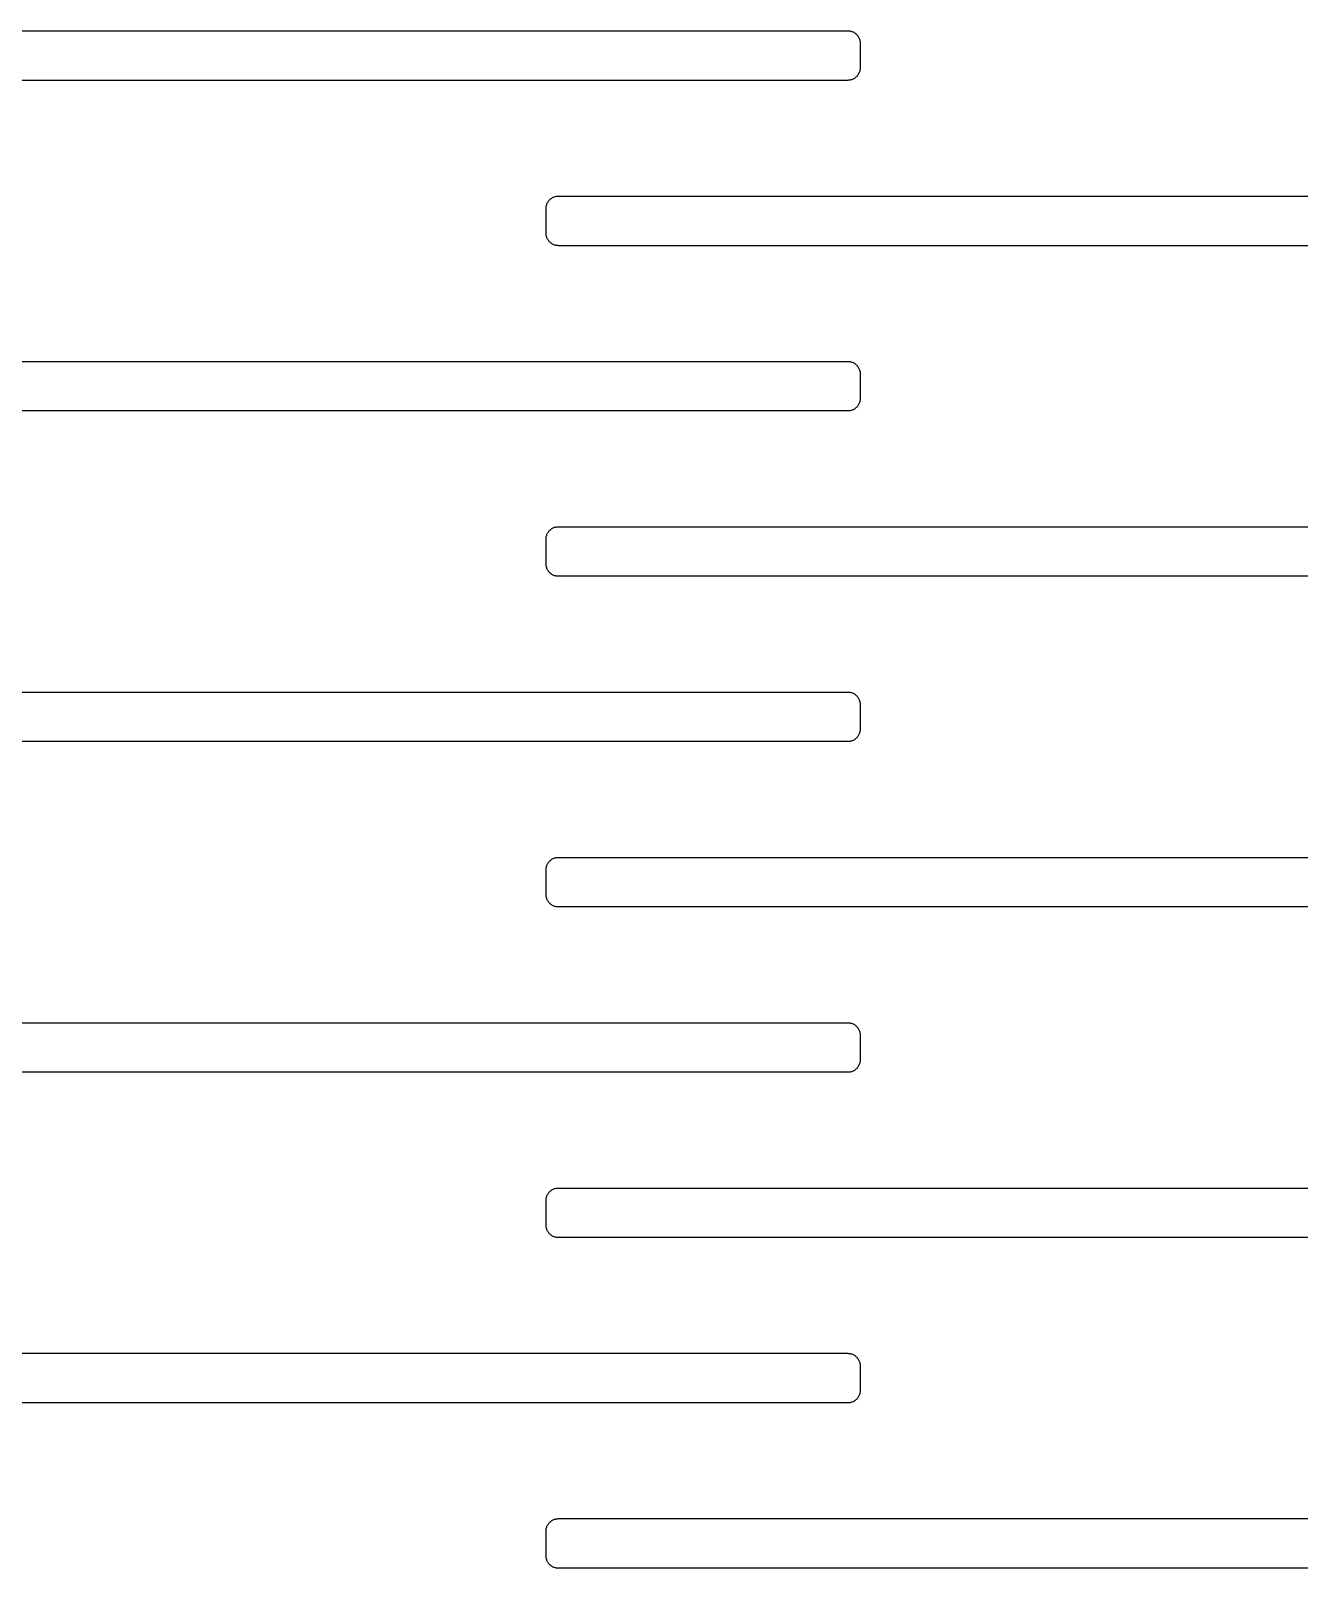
# Model space of a CAD drawing. Header units: metres. Extents: x -156 to 156, y -163 to 163.
# Drawn here: x -69.77 to -39.07, y -37.3 to -0.1 of the extents above; entities that cross this region are included whole.
import ezdxf

# ---------------------------------------------------------------- set-up
doc = ezdxf.new("R2010")
doc.units = ezdxf.units.M

msp = doc.modelspace()

# ---------------------------------------------------------------- linework, layer by layer
for p, q in [((-77, -0.09999), (-50, -0.09999)), ((-50, -0.09999), (-49.9812, -0.10059)), ((-49.9812, -0.10059), (-49.9624, -0.10236)), ((-49.9624, -0.10236), (-49.9438, -0.1053)), ((-49.9438, -0.1053), (-49.9254, -0.10942)), ((-49.9254, -0.10942), (-49.9073, -0.11467)), ((-49.9073, -0.11467), (-49.8896, -0.12106)), ((-49.8896, -0.12106), (-49.8723, -0.12854)), ((-49.8723, -0.12854), (-49.8555, -0.1371)), ((-49.8555, -0.1371), (-49.8392, -0.1467)), ((-49.8392, -0.1467), (-49.8237, -0.15729)), ((-49.8237, -0.15729), (-49.8088, -0.16884)), ((-49.8088, -0.16884), (-49.7946, -0.1813)), ((-49.7946, -0.1813), (-49.7813, -0.19463)), ((-49.7813, -0.19463), (-49.7688, -0.20877)), ((-49.7688, -0.20877), (-49.7573, -0.22366)), ((-49.7573, -0.22366), (-49.7467, -0.23924)), ((-49.7467, -0.23924), (-49.7371, -0.25546)), ((-49.7371, -0.25546), (-49.7285, -0.27226)), ((-49.7285, -0.27226), (-49.7211, -0.28955)), ((-49.7211, -0.28955), (-49.7147, -0.30728)), ((-49.7147, -0.30728), (-49.7094, -0.32539)), ((-49.7094, -0.32539), (-49.7053, -0.34378)), ((-49.7053, -0.34378), (-49.7024, -0.3624)), ((-49.7024, -0.3624), (-49.7006, -0.38115)), ((-49.7006, -0.38115), (-49.7, -0.39999)), ((-49.7, -0.39999), (-49.7, -1)), ((-49.7211, -1.11043), (-49.7285, -1.12773)), ((-49.7147, -1.0927), (-49.7211, -1.11043)), ((-49.7094, -1.0746), (-49.7147, -1.0927)), ((-49.7053, -1.05621), (-49.7094, -1.0746)), ((-49.7024, -1.0376), (-49.7053, -1.05621)), ((-49.7006, -1.01883), (-49.7024, -1.0376)), ((-49.7, -1), (-49.7006, -1.01883)), ((-50, -1.29999), (-77, -1.29999)), ((-49.9812, -1.29941), (-50, -1.29999)), ((-49.9624, -1.29762), (-49.9812, -1.29941)), ((-49.9438, -1.29468), (-49.9624, -1.29762)), ((-49.9254, -1.29057), (-49.9438, -1.29468)), ((-49.9073, -1.28531), (-49.9254, -1.29057)), ((-49.8896, -1.27893), (-49.9073, -1.28531)), ((-49.8723, -1.27144), (-49.8896, -1.27893)), ((-49.8555, -1.26288), (-49.8723, -1.27144)), ((-49.8392, -1.2533), (-49.8555, -1.26288)), ((-49.8237, -1.24269), (-49.8392, -1.2533)), ((-49.8088, -1.23114), (-49.8237, -1.24269)), ((-49.7946, -1.21869), (-49.8088, -1.23114)), ((-49.7813, -1.20535), (-49.7946, -1.21869)), ((-49.7688, -1.19122), (-49.7813, -1.20535)), ((-49.7573, -1.17633), (-49.7688, -1.19122)), ((-49.7467, -1.16074), (-49.7573, -1.17633)), ((-49.7371, -1.14452), (-49.7467, -1.16074)), ((-49.7285, -1.12773), (-49.7371, -1.14452)), ((-57.3, -4.39999), (-57.2994, -4.38115)), ((-57.3, -5), (-57.3, -4.39999)), ((-57.2994, -4.38115), (-57.2976, -4.3624)), ((-57.2976, -4.3624), (-57.2947, -4.34378)), ((-57.2947, -4.34378), (-57.2906, -4.32539)), ((-57.2906, -4.32539), (-57.2853, -4.30728)), ((-57.2853, -4.30728), (-57.2789, -4.28955)), ((-57.2789, -4.28955), (-57.2714, -4.27226)), ((-57.2714, -4.27226), (-57.2629, -4.25546)), ((-57.2629, -4.25546), (-57.2533, -4.23924)), ((-57.2533, -4.23924), (-57.2427, -4.22366)), ((-57.2427, -4.22366), (-57.2312, -4.20877)), ((-57.2312, -4.20877), (-57.2187, -4.19463)), ((-57.2187, -4.19463), (-57.2054, -4.1813)), ((-57.2054, -4.1813), (-57.1912, -4.16884)), ((-57.1912, -4.16884), (-57.1763, -4.15729)), ((-57.1763, -4.15729), (-57.1607, -4.1467)), ((-57.1607, -4.1467), (-57.1445, -4.1371)), ((-57.1445, -4.1371), (-57.1277, -4.12854)), ((-57.1277, -4.12854), (-57.1104, -4.12106)), ((-57.1104, -4.12106), (-57.0927, -4.11467)), ((-57.0927, -4.11467), (-57.0746, -4.10942)), ((-57.0746, -4.10942), (-57.0562, -4.1053)), ((-57.0562, -4.1053), (-57.0376, -4.10236)), ((-57.0376, -4.10236), (-57.0188, -4.10059)), ((-57.0188, -4.10059), (-57, -4.09999)), ((-57, -4.09999), (-30, -4.09999)), ((-57.2994, -5.01883), (-57.3, -5)), ((-57.2976, -5.0376), (-57.2994, -5.01883)), ((-57.2947, -5.05621), (-57.2976, -5.0376)), ((-57.2906, -5.0746), (-57.2947, -5.05621)), ((-57.2853, -5.0927), (-57.2906, -5.0746)), ((-57.2789, -5.11043), (-57.2853, -5.0927)), ((-57.2714, -5.12773), (-57.2789, -5.11043)), ((-57.2629, -5.14452), (-57.2714, -5.12773)), ((-57.2533, -5.16074), (-57.2629, -5.14452)), ((-57.2427, -5.17633), (-57.2533, -5.16074)), ((-57.2312, -5.19122), (-57.2427, -5.17633)), ((-57.2187, -5.20535), (-57.2312, -5.19122)), ((-57.2054, -5.21869), (-57.2187, -5.20535)), ((-57.1912, -5.23114), (-57.2054, -5.21869)), ((-57.1763, -5.24269), (-57.1912, -5.23114)), ((-57.1607, -5.2533), (-57.1763, -5.24269)), ((-57.1445, -5.26288), (-57.1607, -5.2533)), ((-57.1277, -5.27144), (-57.1445, -5.26288)), ((-57.1104, -5.27893), (-57.1277, -5.27144)), ((-57.0927, -5.28531), (-57.1104, -5.27893)), ((-57.0746, -5.29057), (-57.0927, -5.28531)), ((-57.0562, -5.29468), (-57.0746, -5.29057)), ((-57.0376, -5.29762), (-57.0562, -5.29468)), ((-57.0188, -5.29941), (-57.0376, -5.29762)), ((-57, -5.29999), (-57.0188, -5.29941)), ((-30, -5.29999), (-57, -5.29999)), ((-77, -8.09999), (-50, -8.09999)), ((-50, -8.09999), (-49.9812, -8.10059)), ((-49.9812, -8.10059), (-49.9624, -8.10236)), ((-49.9624, -8.10236), (-49.9438, -8.1053)), ((-49.9438, -8.1053), (-49.9254, -8.10942)), ((-49.9254, -8.10942), (-49.9073, -8.11467)), ((-49.9073, -8.11467), (-49.8896, -8.12106)), ((-49.8896, -8.12106), (-49.8723, -8.12854)), ((-49.8723, -8.12854), (-49.8555, -8.1371)), ((-49.8555, -8.1371), (-49.8392, -8.1467)), ((-49.8392, -8.1467), (-49.8237, -8.15729)), ((-49.8237, -8.15729), (-49.8088, -8.16884)), ((-49.8088, -8.16884), (-49.7946, -8.1813)), ((-49.7946, -8.1813), (-49.7813, -8.19463)), ((-49.7813, -8.19463), (-49.7688, -8.20877)), ((-49.7688, -8.20877), (-49.7573, -8.22366)), ((-49.7573, -8.22366), (-49.7467, -8.23924)), ((-49.7467, -8.23924), (-49.7371, -8.25546)), ((-49.7371, -8.25546), (-49.7285, -8.27226)), ((-49.7285, -8.27226), (-49.7211, -8.28955)), ((-49.7211, -8.28955), (-49.7147, -8.30728)), ((-49.7147, -8.30728), (-49.7094, -8.32539)), ((-49.7094, -8.32539), (-49.7053, -8.34378)), ((-49.7053, -8.34378), (-49.7024, -8.3624)), ((-49.7024, -8.3624), (-49.7006, -8.38115)), ((-49.7006, -8.38115), (-49.7, -8.39999)), ((-49.7, -8.39999), (-49.7, -9)), ((-50, -9.29999), (-77, -9.29999)), ((-49.9812, -9.29941), (-50, -9.29999)), ((-49.9624, -9.29762), (-49.9812, -9.29941)), ((-49.9438, -9.29468), (-49.9624, -9.29762)), ((-49.9254, -9.29057), (-49.9438, -9.29468)), ((-49.9073, -9.28531), (-49.9254, -9.29057)), ((-49.8896, -9.27893), (-49.9073, -9.28531)), ((-49.8723, -9.27144), (-49.8896, -9.27893)), ((-49.8555, -9.26288), (-49.8723, -9.27144)), ((-49.8392, -9.2533), (-49.8555, -9.26288)), ((-49.8237, -9.24269), (-49.8392, -9.2533)), ((-49.8088, -9.23114), (-49.8237, -9.24269)), ((-49.7946, -9.21869), (-49.8088, -9.23114)), ((-49.7813, -9.20535), (-49.7946, -9.21869)), ((-49.7688, -9.19122), (-49.7813, -9.20535)), ((-49.7573, -9.17633), (-49.7688, -9.19122)), ((-49.7467, -9.16074), (-49.7573, -9.17633)), ((-49.7371, -9.14452), (-49.7467, -9.16074)), ((-49.7285, -9.12773), (-49.7371, -9.14452)), ((-49.7211, -9.11043), (-49.7285, -9.12773)), ((-49.7147, -9.0927), (-49.7211, -9.11043)), ((-49.7094, -9.0746), (-49.7147, -9.0927)), ((-49.7053, -9.05621), (-49.7094, -9.0746)), ((-49.7024, -9.0376), (-49.7053, -9.05621)), ((-49.7006, -9.01883), (-49.7024, -9.0376)), ((-49.7, -9), (-49.7006, -9.01883)), ((-57.2789, -12.2896), (-57.2714, -12.2723)), ((-57.2714, -12.2723), (-57.2629, -12.2555)), ((-57.2629, -12.2555), (-57.2533, -12.2392)), ((-57.2533, -12.2392), (-57.2427, -12.2237)), ((-57.2427, -12.2237), (-57.2312, -12.2088)), ((-57.2312, -12.2088), (-57.2187, -12.1946)), ((-57.2187, -12.1946), (-57.2054, -12.1813)), ((-57.2054, -12.1813), (-57.1912, -12.1688)), ((-57.1912, -12.1688), (-57.1763, -12.1573)), ((-57.1763, -12.1573), (-57.1607, -12.1467)), ((-57.1607, -12.1467), (-57.1445, -12.1371)), ((-57.1445, -12.1371), (-57.1277, -12.1285)), ((-57.1277, -12.1285), (-57.1104, -12.1211)), ((-57.1104, -12.1211), (-57.0927, -12.1147)), ((-57.0927, -12.1147), (-57.0746, -12.1094)), ((-57.0746, -12.1094), (-57.0562, -12.1053)), ((-57.0562, -12.1053), (-57.0376, -12.1024)), ((-57.0376, -12.1024), (-57.0188, -12.1006)), ((-57.0188, -12.1006), (-57, -12.1)), ((-57, -12.1), (-30, -12.1)), ((-57.3, -12.4), (-57.2994, -12.3811)), ((-57.3, -13), (-57.3, -12.4)), ((-57.2994, -12.3811), (-57.2976, -12.3624)), ((-57.2976, -12.3624), (-57.2947, -12.3438)), ((-57.2947, -12.3438), (-57.2906, -12.3254)), ((-57.2906, -12.3254), (-57.2853, -12.3073)), ((-57.2853, -12.3073), (-57.2789, -12.2896)), ((-57.2994, -13.0188), (-57.3, -13)), ((-57.2976, -13.0376), (-57.2994, -13.0188)), ((-57.2947, -13.0562), (-57.2976, -13.0376)), ((-57.2906, -13.0746), (-57.2947, -13.0562)), ((-57.2853, -13.0927), (-57.2906, -13.0746)), ((-57.2789, -13.1104), (-57.2853, -13.0927)), ((-57.2714, -13.1277), (-57.2789, -13.1104)), ((-57.2629, -13.1445), (-57.2714, -13.1277)), ((-57.2533, -13.1607), (-57.2629, -13.1445)), ((-57.2427, -13.1763), (-57.2533, -13.1607)), ((-57.2312, -13.1912), (-57.2427, -13.1763)), ((-57.2187, -13.2054), (-57.2312, -13.1912)), ((-57.2054, -13.2187), (-57.2187, -13.2054)), ((-57.1912, -13.2311), (-57.2054, -13.2187)), ((-57.1763, -13.2427), (-57.1912, -13.2311)), ((-57.1607, -13.2533), (-57.1763, -13.2427)), ((-57.1445, -13.2629), (-57.1607, -13.2533)), ((-57.1277, -13.2714), (-57.1445, -13.2629)), ((-57.1104, -13.2789), (-57.1277, -13.2714)), ((-57.0927, -13.2853), (-57.1104, -13.2789)), ((-57.0746, -13.2906), (-57.0927, -13.2853)), ((-57.0562, -13.2947), (-57.0746, -13.2906)), ((-57.0376, -13.2976), (-57.0562, -13.2947)), ((-57.0188, -13.2994), (-57.0376, -13.2976)), ((-57, -13.3), (-57.0188, -13.2994)), ((-30, -13.3), (-57, -13.3)), ((-77, -16.1), (-50, -16.1)), ((-50, -16.1), (-49.9812, -16.1006)), ((-49.9812, -16.1006), (-49.9624, -16.1024)), ((-49.9624, -16.1024), (-49.9438, -16.1053)), ((-49.9438, -16.1053), (-49.9254, -16.1094)), ((-49.9254, -16.1094), (-49.9073, -16.1147)), ((-49.9073, -16.1147), (-49.8896, -16.1211)), ((-49.8896, -16.1211), (-49.8723, -16.1285)), ((-49.8723, -16.1285), (-49.8555, -16.1371)), ((-49.8555, -16.1371), (-49.8392, -16.1467)), ((-49.8392, -16.1467), (-49.8237, -16.1573)), ((-49.8237, -16.1573), (-49.8088, -16.1688)), ((-49.8088, -16.1688), (-49.7946, -16.1813)), ((-49.7946, -16.1813), (-49.7813, -16.1946)), ((-49.7813, -16.1946), (-49.7688, -16.2088)), ((-49.7688, -16.2088), (-49.7573, -16.2237)), ((-49.7573, -16.2237), (-49.7467, -16.2392)), ((-49.7467, -16.2392), (-49.7371, -16.2555)), ((-49.7371, -16.2555), (-49.7285, -16.2723)), ((-49.7285, -16.2723), (-49.7211, -16.2896)), ((-49.7211, -16.2896), (-49.7147, -16.3073)), ((-49.7147, -16.3073), (-49.7094, -16.3254)), ((-49.7094, -16.3254), (-49.7053, -16.3438)), ((-49.7053, -16.3438), (-49.7024, -16.3624)), ((-49.7024, -16.3624), (-49.7006, -16.3812)), ((-49.7006, -16.3812), (-49.7, -16.4)), ((-49.7, -16.4), (-49.7, -17)), ((-49.7211, -17.1104), (-49.7285, -17.1277)), ((-49.7147, -17.0927), (-49.7211, -17.1104)), ((-49.7094, -17.0746), (-49.7147, -17.0927)), ((-49.7053, -17.0562), (-49.7094, -17.0746)), ((-49.7024, -17.0376), (-49.7053, -17.0562)), ((-49.7006, -17.0188), (-49.7024, -17.0376)), ((-49.7, -17), (-49.7006, -17.0188)), ((-50, -17.3), (-77, -17.3)), ((-49.9812, -17.2994), (-50, -17.3)), ((-49.9624, -17.2976), (-49.9812, -17.2994)), ((-49.9438, -17.2947), (-49.9624, -17.2976)), ((-49.9254, -17.2906), (-49.9438, -17.2947)), ((-49.9073, -17.2853), (-49.9254, -17.2906)), ((-49.8896, -17.2789), (-49.9073, -17.2853)), ((-49.8723, -17.2714), (-49.8896, -17.2789)), ((-49.8555, -17.2629), (-49.8723, -17.2714)), ((-49.8392, -17.2533), (-49.8555, -17.2629)), ((-49.8237, -17.2427), (-49.8392, -17.2533)), ((-49.8088, -17.2311), (-49.8237, -17.2427)), ((-49.7946, -17.2187), (-49.8088, -17.2311)), ((-49.7813, -17.2054), (-49.7946, -17.2187)), ((-49.7688, -17.1912), (-49.7813, -17.2054)), ((-49.7573, -17.1763), (-49.7688, -17.1912)), ((-49.7467, -17.1607), (-49.7573, -17.1763)), ((-49.7371, -17.1445), (-49.7467, -17.1607)), ((-49.7285, -17.1277), (-49.7371, -17.1445)), ((-57.3, -20.4), (-57.2994, -20.3812)), ((-57.3, -21), (-57.3, -20.4)), ((-57.2994, -20.3812), (-57.2976, -20.3624)), ((-57.2976, -20.3624), (-57.2947, -20.3438)), ((-57.2947, -20.3438), (-57.2906, -20.3254)), ((-57.2906, -20.3254), (-57.2853, -20.3073)), ((-57.2853, -20.3073), (-57.2789, -20.2896)), ((-57.2789, -20.2896), (-57.2714, -20.2723)), ((-57.2714, -20.2723), (-57.2629, -20.2555)), ((-57.2629, -20.2555), (-57.2533, -20.2392)), ((-57.2533, -20.2392), (-57.2427, -20.2237)), ((-57.2427, -20.2237), (-57.2312, -20.2088)), ((-57.2312, -20.2088), (-57.2187, -20.1946)), ((-57.2187, -20.1946), (-57.2054, -20.1813)), ((-57.2054, -20.1813), (-57.1912, -20.1688)), ((-57.1912, -20.1688), (-57.1763, -20.1573)), ((-57.1763, -20.1573), (-57.1607, -20.1467)), ((-57.1607, -20.1467), (-57.1445, -20.1371)), ((-57.1445, -20.1371), (-57.1277, -20.1285)), ((-57.1277, -20.1285), (-57.1104, -20.1211)), ((-57.1104, -20.1211), (-57.0927, -20.1147)), ((-57.0927, -20.1147), (-57.0746, -20.1094)), ((-57.0746, -20.1094), (-57.0562, -20.1053)), ((-57.0562, -20.1053), (-57.0376, -20.1024)), ((-57.0376, -20.1024), (-57.0188, -20.1006)), ((-57.0188, -20.1006), (-57, -20.1)), ((-57, -20.1), (-30, -20.1)), ((-57.2994, -21.0188), (-57.3, -21)), ((-57.2976, -21.0376), (-57.2994, -21.0188)), ((-57.2947, -21.0562), (-57.2976, -21.0376)), ((-57.2906, -21.0746), (-57.2947, -21.0562)), ((-57.2853, -21.0927), (-57.2906, -21.0746)), ((-57.2789, -21.1104), (-57.2853, -21.0927)), ((-57.2714, -21.1277), (-57.2789, -21.1104)), ((-57.2629, -21.1445), (-57.2714, -21.1277)), ((-57.2533, -21.1607), (-57.2629, -21.1445)), ((-57.2427, -21.1763), (-57.2533, -21.1607)), ((-57.2312, -21.1912), (-57.2427, -21.1763)), ((-57.2187, -21.2054), (-57.2312, -21.1912)), ((-57.2054, -21.2187), (-57.2187, -21.2054)), ((-57.1912, -21.2311), (-57.2054, -21.2187)), ((-57.1763, -21.2427), (-57.1912, -21.2311)), ((-57.1607, -21.2533), (-57.1763, -21.2427)), ((-57.1445, -21.2629), (-57.1607, -21.2533)), ((-57.1277, -21.2714), (-57.1445, -21.2629)), ((-57.1104, -21.2789), (-57.1277, -21.2714)), ((-57.0927, -21.2853), (-57.1104, -21.2789)), ((-57.0746, -21.2906), (-57.0927, -21.2853)), ((-57.0562, -21.2947), (-57.0746, -21.2906)), ((-57.0376, -21.2976), (-57.0562, -21.2947)), ((-57.0188, -21.2994), (-57.0376, -21.2976)), ((-57, -21.3), (-57.0188, -21.2994)), ((-30, -21.3), (-57, -21.3)), ((-77, -24.1), (-50, -24.1)), ((-50, -24.1), (-49.9812, -24.1006)), ((-49.9812, -24.1006), (-49.9624, -24.1024)), ((-49.9624, -24.1024), (-49.9438, -24.1053)), ((-49.9438, -24.1053), (-49.9254, -24.1094)), ((-49.9254, -24.1094), (-49.9073, -24.1147)), ((-49.9073, -24.1147), (-49.8896, -24.1211)), ((-49.8896, -24.1211), (-49.8723, -24.1285)), ((-49.8723, -24.1285), (-49.8555, -24.1371)), ((-49.8555, -24.1371), (-49.8392, -24.1467)), ((-49.8392, -24.1467), (-49.8237, -24.1573)), ((-49.8237, -24.1573), (-49.8088, -24.1688)), ((-49.8088, -24.1688), (-49.7946, -24.1813)), ((-49.7946, -24.1813), (-49.7813, -24.1946)), ((-49.7813, -24.1946), (-49.7688, -24.2088)), ((-49.7688, -24.2088), (-49.7573, -24.2237)), ((-49.7573, -24.2237), (-49.7467, -24.2392)), ((-49.7467, -24.2392), (-49.7371, -24.2555)), ((-49.7371, -24.2555), (-49.7285, -24.2723)), ((-49.7285, -24.2723), (-49.7211, -24.2896)), ((-49.7211, -24.2896), (-49.7147, -24.3073)), ((-49.7147, -24.3073), (-49.7094, -24.3254)), ((-49.7094, -24.3254), (-49.7053, -24.3438)), ((-49.7053, -24.3438), (-49.7024, -24.3624)), ((-49.7024, -24.3624), (-49.7006, -24.3812)), ((-49.7006, -24.3812), (-49.7, -24.4)), ((-49.7, -24.4), (-49.7, -25)), ((-49.9438, -25.2947), (-49.9624, -25.2976)), ((-49.9254, -25.2906), (-49.9438, -25.2947)), ((-49.9073, -25.2853), (-49.9254, -25.2906)), ((-49.8896, -25.2789), (-49.9073, -25.2853)), ((-49.8723, -25.2714), (-49.8896, -25.2789)), ((-49.8555, -25.2629), (-49.8723, -25.2714)), ((-49.8392, -25.2533), (-49.8555, -25.2629)), ((-49.8237, -25.2427), (-49.8392, -25.2533)), ((-49.8088, -25.2311), (-49.8237, -25.2427)), ((-49.7946, -25.2187), (-49.8088, -25.2311)), ((-49.7813, -25.2054), (-49.7946, -25.2187)), ((-49.7688, -25.1912), (-49.7813, -25.2054)), ((-49.7573, -25.1763), (-49.7688, -25.1912)), ((-49.7467, -25.1607), (-49.7573, -25.1763)), ((-49.7371, -25.1445), (-49.7467, -25.1607)), ((-49.7285, -25.1277), (-49.7371, -25.1445)), ((-49.7211, -25.1104), (-49.7285, -25.1277)), ((-49.7147, -25.0927), (-49.7211, -25.1104)), ((-49.7094, -25.0746), (-49.7147, -25.0927)), ((-49.7053, -25.0562), (-49.7094, -25.0746)), ((-49.7024, -25.0376), (-49.7053, -25.0562)), ((-49.7006, -25.0188), (-49.7024, -25.0376)), ((-49.7, -25), (-49.7006, -25.0188)), ((-50, -25.3), (-77, -25.3)), ((-49.9812, -25.2994), (-50, -25.3)), ((-49.9624, -25.2976), (-49.9812, -25.2994)), ((-57.2714, -28.2723), (-57.2629, -28.2555)), ((-57.2629, -28.2555), (-57.2533, -28.2392)), ((-57.2533, -28.2392), (-57.2427, -28.2237)), ((-57.2427, -28.2237), (-57.2312, -28.2088)), ((-57.2312, -28.2088), (-57.2187, -28.1946)), ((-57.2187, -28.1946), (-57.2054, -28.1813)), ((-57.2054, -28.1813), (-57.1912, -28.1688)), ((-57.1912, -28.1688), (-57.1763, -28.1573)), ((-57.1763, -28.1573), (-57.1607, -28.1467)), ((-57.1607, -28.1467), (-57.1445, -28.1371)), ((-57.1445, -28.1371), (-57.1277, -28.1285)), ((-57.1277, -28.1285), (-57.1104, -28.1211)), ((-57.1104, -28.1211), (-57.0927, -28.1147)), ((-57.0927, -28.1147), (-57.0746, -28.1094)), ((-57.0746, -28.1094), (-57.0562, -28.1053)), ((-57.0562, -28.1053), (-57.0376, -28.1024)), ((-57.0376, -28.1024), (-57.0188, -28.1006)), ((-57.0188, -28.1006), (-57, -28.1)), ((-57, -28.1), (-30, -28.1)), ((-57.3, -28.4), (-57.2994, -28.3812)), ((-57.3, -29), (-57.3, -28.4)), ((-57.2994, -28.3812), (-57.2976, -28.3624)), ((-57.2976, -28.3624), (-57.2947, -28.3438)), ((-57.2947, -28.3438), (-57.2906, -28.3254)), ((-57.2906, -28.3254), (-57.2853, -28.3073)), ((-57.2853, -28.3073), (-57.2789, -28.2896)), ((-57.2789, -28.2896), (-57.2714, -28.2723)), ((-57.2994, -29.0188), (-57.3, -29)), ((-57.2976, -29.0376), (-57.2994, -29.0188)), ((-57.2947, -29.0562), (-57.2976, -29.0376)), ((-57.2906, -29.0746), (-57.2947, -29.0562)), ((-57.2853, -29.0927), (-57.2906, -29.0746)), ((-57.2789, -29.1104), (-57.2853, -29.0927)), ((-57.2714, -29.1277), (-57.2789, -29.1104)), ((-57.2629, -29.1445), (-57.2714, -29.1277)), ((-57.2533, -29.1607), (-57.2629, -29.1445)), ((-57.2427, -29.1763), (-57.2533, -29.1607)), ((-57.2312, -29.1912), (-57.2427, -29.1763)), ((-57.2187, -29.2054), (-57.2312, -29.1912)), ((-57.2054, -29.2187), (-57.2187, -29.2054)), ((-57.1912, -29.2311), (-57.2054, -29.2187)), ((-57.1763, -29.2427), (-57.1912, -29.2311)), ((-57.1607, -29.2533), (-57.1763, -29.2427)), ((-57.1445, -29.2629), (-57.1607, -29.2533)), ((-57.1277, -29.2714), (-57.1445, -29.2629)), ((-57.1104, -29.2789), (-57.1277, -29.2714)), ((-57.0927, -29.2853), (-57.1104, -29.2789)), ((-57.0746, -29.2906), (-57.0927, -29.2853)), ((-57.0562, -29.2947), (-57.0746, -29.2906)), ((-57.0376, -29.2976), (-57.0562, -29.2947)), ((-57.0188, -29.2994), (-57.0376, -29.2976)), ((-57, -29.3), (-57.0188, -29.2994)), ((-30, -29.3), (-57, -29.3)), ((-77, -32.1), (-50, -32.1)), ((-50, -32.1), (-49.9812, -32.1006)), ((-49.9812, -32.1006), (-49.9624, -32.1024)), ((-49.9624, -32.1024), (-49.9438, -32.1053)), ((-49.9438, -32.1053), (-49.9254, -32.1094)), ((-49.9254, -32.1094), (-49.9073, -32.1147)), ((-49.9073, -32.1147), (-49.8896, -32.1211)), ((-49.8896, -32.1211), (-49.8723, -32.1286)), ((-49.8723, -32.1286), (-49.8555, -32.1371)), ((-49.8555, -32.1371), (-49.8392, -32.1467)), ((-49.8392, -32.1467), (-49.8237, -32.1573)), ((-49.8237, -32.1573), (-49.8088, -32.1688)), ((-49.8088, -32.1688), (-49.7946, -32.1813)), ((-49.7946, -32.1813), (-49.7813, -32.1946)), ((-49.7813, -32.1946), (-49.7688, -32.2088)), ((-49.7688, -32.2088), (-49.7573, -32.2237)), ((-49.7573, -32.2237), (-49.7467, -32.2392)), ((-49.7467, -32.2392), (-49.7371, -32.2555)), ((-49.7371, -32.2555), (-49.7285, -32.2723)), ((-49.7285, -32.2723), (-49.7211, -32.2896)), ((-49.7211, -32.2896), (-49.7147, -32.3073)), ((-49.7147, -32.3073), (-49.7094, -32.3254)), ((-49.7094, -32.3254), (-49.7053, -32.3438)), ((-49.7053, -32.3438), (-49.7024, -32.3624)), ((-49.7024, -32.3624), (-49.7006, -32.3812)), ((-49.7006, -32.3812), (-49.7, -32.4)), ((-49.7, -32.4), (-49.7, -33)), ((-49.7147, -33.0927), (-49.7211, -33.1104)), ((-49.7094, -33.0746), (-49.7147, -33.0927)), ((-49.7053, -33.0562), (-49.7094, -33.0746)), ((-49.7024, -33.0376), (-49.7053, -33.0562)), ((-49.7006, -33.0188), (-49.7024, -33.0376)), ((-49.7, -33), (-49.7006, -33.0188)), ((-50, -33.3), (-77, -33.3)), ((-49.9812, -33.2994), (-50, -33.3)), ((-49.9624, -33.2976), (-49.9812, -33.2994)), ((-49.9438, -33.2947), (-49.9624, -33.2976)), ((-49.9254, -33.2906), (-49.9438, -33.2947)), ((-49.9073, -33.2853), (-49.9254, -33.2906)), ((-49.8896, -33.2789), (-49.9073, -33.2853)), ((-49.8723, -33.2714), (-49.8896, -33.2789)), ((-49.8555, -33.2629), (-49.8723, -33.2714)), ((-49.8392, -33.2533), (-49.8555, -33.2629)), ((-49.8237, -33.2427), (-49.8392, -33.2533)), ((-49.8088, -33.2312), (-49.8237, -33.2427)), ((-49.7946, -33.2187), (-49.8088, -33.2312)), ((-49.7813, -33.2054), (-49.7946, -33.2187)), ((-49.7688, -33.1912), (-49.7813, -33.2054)), ((-49.7573, -33.1763), (-49.7688, -33.1912)), ((-49.7467, -33.1607), (-49.7573, -33.1763)), ((-49.7371, -33.1445), (-49.7467, -33.1607)), ((-49.7285, -33.1277), (-49.7371, -33.1445)), ((-49.7211, -33.1104), (-49.7285, -33.1277)), ((-57.3, -36.4), (-57.2994, -36.3812)), ((-57.3, -37), (-57.3, -36.4)), ((-57.2994, -36.3812), (-57.2976, -36.3624)), ((-57.2976, -36.3624), (-57.2947, -36.3438)), ((-57.2947, -36.3438), (-57.2906, -36.3254)), ((-57.2906, -36.3254), (-57.2853, -36.3073)), ((-57.2853, -36.3073), (-57.2789, -36.2896)), ((-57.2789, -36.2896), (-57.2714, -36.2723)), ((-57.2714, -36.2723), (-57.2629, -36.2555)), ((-57.2629, -36.2555), (-57.2533, -36.2392)), ((-57.2533, -36.2392), (-57.2427, -36.2237)), ((-57.2427, -36.2237), (-57.2312, -36.2088)), ((-57.2312, -36.2088), (-57.2187, -36.1946)), ((-57.2187, -36.1946), (-57.2054, -36.1813)), ((-57.2054, -36.1813), (-57.1912, -36.1688)), ((-57.1912, -36.1688), (-57.1763, -36.1573)), ((-57.1763, -36.1573), (-57.1607, -36.1467)), ((-57.1607, -36.1467), (-57.1445, -36.1371)), ((-57.1445, -36.1371), (-57.1277, -36.1286)), ((-57.1277, -36.1286), (-57.1104, -36.1211)), ((-57.1104, -36.1211), (-57.0927, -36.1147)), ((-57.0927, -36.1147), (-57.0746, -36.1094)), ((-57.0746, -36.1094), (-57.0562, -36.1053)), ((-57.0562, -36.1053), (-57.0376, -36.1024)), ((-57.0376, -36.1024), (-57.0188, -36.1006)), ((-57.0188, -36.1006), (-57, -36.1)), ((-57, -36.1), (-30, -36.1)), ((-57.2994, -37.0188), (-57.3, -37)), ((-57.2976, -37.0376), (-57.2994, -37.0188)), ((-57.2947, -37.0562), (-57.2976, -37.0376)), ((-57.2906, -37.0746), (-57.2947, -37.0562)), ((-57.2853, -37.0927), (-57.2906, -37.0746)), ((-57.2789, -37.1104), (-57.2853, -37.0927)), ((-57.2714, -37.1277), (-57.2789, -37.1104)), ((-57.2629, -37.1445), (-57.2714, -37.1277)), ((-57.2533, -37.1607), (-57.2629, -37.1445)), ((-57.2427, -37.1763), (-57.2533, -37.1607)), ((-57.2312, -37.1912), (-57.2427, -37.1763)), ((-57.2187, -37.2054), (-57.2312, -37.1912)), ((-57.2054, -37.2187), (-57.2187, -37.2054)), ((-57.1912, -37.2312), (-57.2054, -37.2187)), ((-57.1763, -37.2427), (-57.1912, -37.2312)), ((-57.1607, -37.2533), (-57.1763, -37.2427)), ((-57.1445, -37.2629), (-57.1607, -37.2533)), ((-57.1277, -37.2714), (-57.1445, -37.2629)), ((-57.1104, -37.2789), (-57.1277, -37.2714)), ((-57.0927, -37.2853), (-57.1104, -37.2789)), ((-57.0746, -37.2906), (-57.0927, -37.2853)), ((-57.0562, -37.2947), (-57.0746, -37.2906)), ((-57.0376, -37.2976), (-57.0562, -37.2947)), ((-57.0188, -37.2994), (-57.0376, -37.2976)), ((-57, -37.3), (-57.0188, -37.2994)), ((-30, -37.3), (-57, -37.3))]:
    msp.add_line(p, q)

doc.saveas('drawing.dxf')
